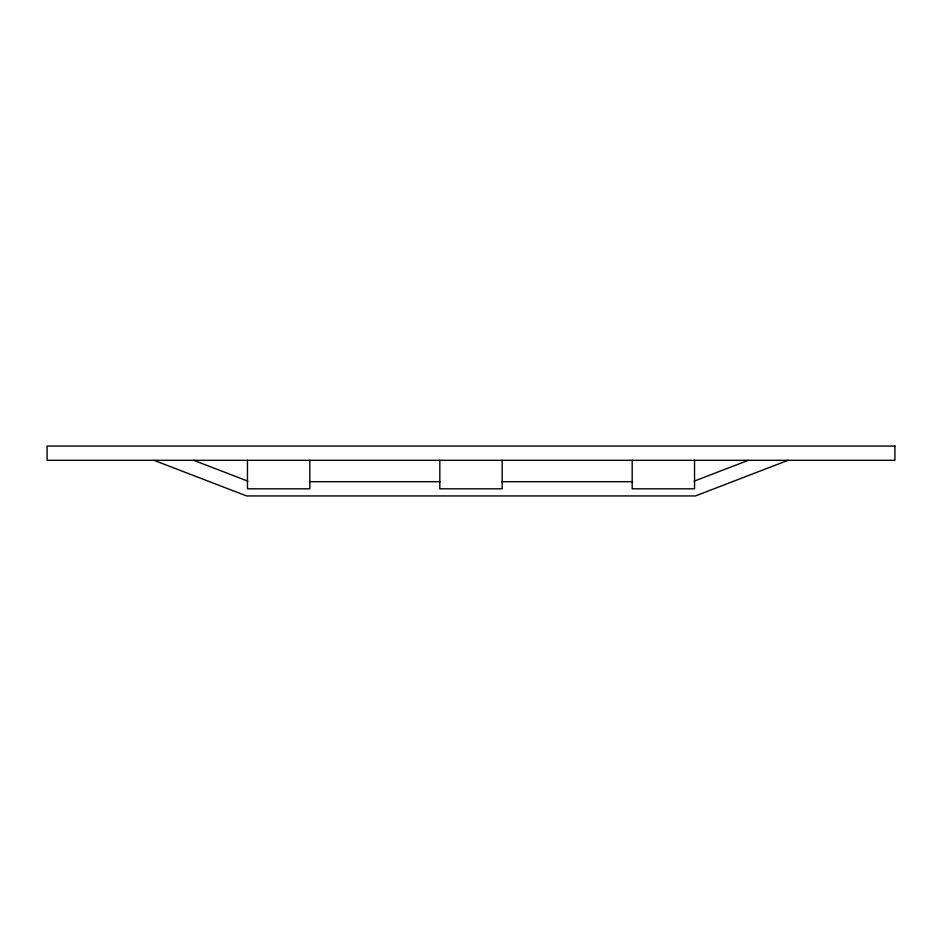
<?xml version="1.0" encoding="UTF-8"?>
<svg xmlns="http://www.w3.org/2000/svg" width="942" height="942" viewBox="0 0 942 942"><rect width="100%" height="100%" fill="white"/><g stroke="black" fill="none" stroke-linecap="round" stroke-linejoin="round"><path stroke-width="1.41" d="M694.124 481.162L748.337 460.308M788.03 460.308L695.42 495.939L246.58 495.939L153.97 460.308M309.447 481.692L440.161 481.692M501.839 481.692L632.553 481.692M193.663 460.308L247.876 481.162M694.537 460.308L694.537 488.816L632.188 488.816L632.188 460.308M502.18 460.308L502.18 488.816L439.82 488.816L439.82 460.308M309.812 460.308L309.812 488.816L247.463 488.816L247.463 460.308M894.9 446.061L47.1 446.061L47.1 460.308L894.9 460.308L894.9 446.061"/></g></svg>
